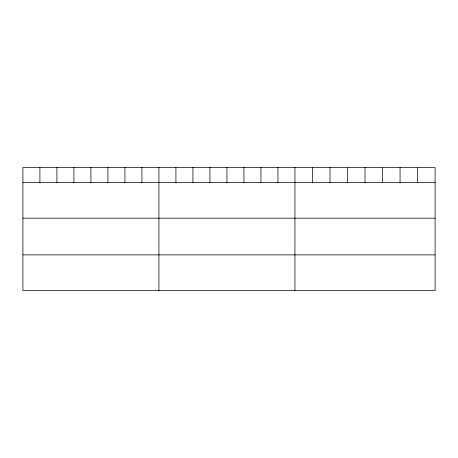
<?xml version="1.0" encoding="UTF-8"?>
<svg xmlns="http://www.w3.org/2000/svg" width="458" height="458" viewBox="0 0 458 458"><rect width="100%" height="100%" fill="white"/><g stroke="black" fill="none" stroke-linecap="round" stroke-linejoin="round"><path stroke-width="0.69" d="M435.1 182.559L435.1 290.509L22.9 290.509L22.9 167.491L435.1 167.491L435.1 182.559L22.9 182.559M22.9 218.18L435.1 218.18M22.9 254.883L435.1 254.883M417.582 167.491L417.582 182.559M400.063 167.491L400.063 182.559M382.545 167.491L382.545 182.559M365.026 167.491L365.026 182.559M347.507 167.491L347.507 182.559M329.989 167.491L329.989 182.559M312.47 167.491L312.47 182.559M294.952 167.491L294.952 290.509M277.949 167.491L277.949 182.559M260.946 167.491L260.946 182.559M243.942 167.491L243.942 182.559M226.939 167.491L226.939 182.559M209.936 167.491L209.936 182.559M192.933 167.491L192.933 182.559M175.929 167.491L175.929 182.559M158.926 167.491L158.926 290.509M141.923 167.491L141.923 182.559M124.919 167.491L124.919 182.559M107.916 167.491L107.916 182.559M90.913 167.491L90.913 182.559M73.91 167.491L73.91 182.559M56.907 167.491L56.907 182.559M39.903 167.491L39.903 182.559"/></g></svg>
